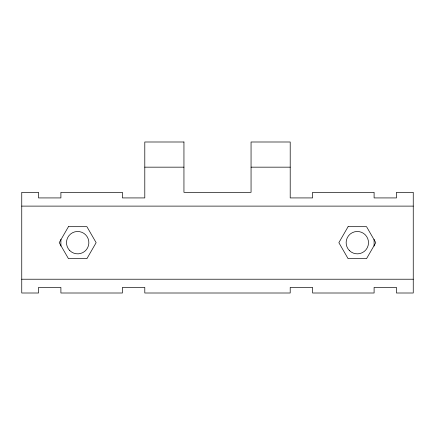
<?xml version="1.0" encoding="UTF-8"?>
<svg xmlns="http://www.w3.org/2000/svg" width="435" height="435" viewBox="0 0 435 435"><rect width="100%" height="100%" fill="white"/><g stroke="black" fill="none" stroke-linecap="round" stroke-linejoin="round"><path stroke-width="0.65" d="M144.795 167.165L183.945 167.165M251.055 167.165L290.205 167.165M21.75 206.114L413.25 206.114M21.75 279.221L413.25 279.221M374.1 239.277L374.1 246.058M60.9 239.277L60.9 246.058M68.453 226.684L59.22 242.67L68.453 258.651L86.908 258.651L96.135 242.67L86.908 226.684L68.453 226.684M348.092 226.684L338.865 242.67L348.092 258.651L366.547 258.651L375.78 242.67L366.547 226.684L348.092 226.684M183.945 141.995L144.795 141.995L144.795 197.925L122.42 197.925L122.42 192.33L60.9 192.33L60.9 197.925L38.53 197.925L38.53 192.33L21.75 192.33L21.75 293.005L38.53 293.005L38.53 287.41L60.9 287.41L60.9 293.005L122.42 293.005L122.42 287.41L144.795 287.41L144.795 293.005L290.205 293.005L290.205 287.41L312.58 287.41L312.58 293.005L374.1 293.005L374.1 287.41L396.47 287.41L396.47 293.005L413.25 293.005L413.25 192.33L396.47 192.33L396.47 197.925L374.1 197.925L374.1 192.33L312.58 192.33L312.58 197.925L290.205 197.925L290.205 141.995L251.055 141.995L251.055 192.33L183.945 192.33L183.945 141.995M69.769 250.576A11.185 11.185 0 0 0 88.484 245.563A11.185 11.185 0 0 0 74.782 231.866A11.185 11.185 0 0 0 69.769 250.576M349.414 250.576A11.185 11.185 0 0 0 368.124 245.563A11.185 11.185 0 0 0 354.427 231.866A11.185 11.185 0 0 0 349.414 250.576"/></g></svg>
